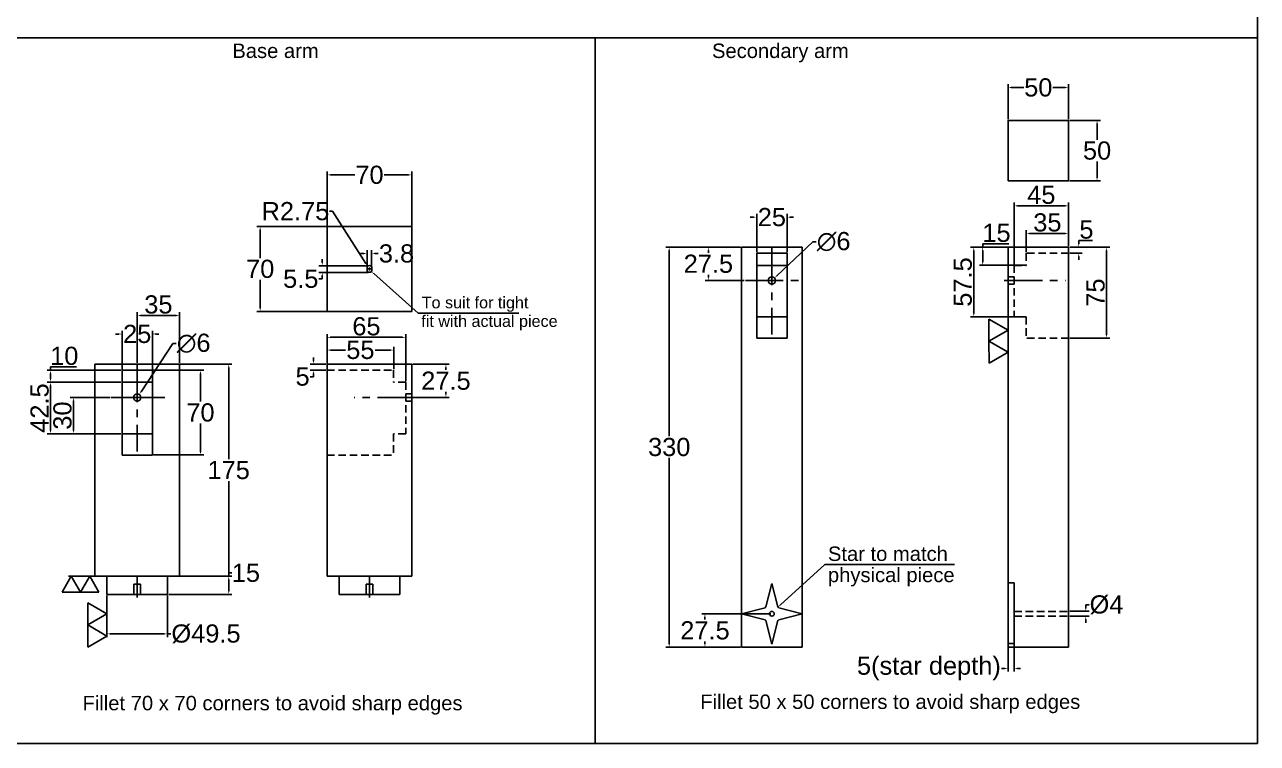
# Model space of a CAD drawing. Header units: millimetres. Extents: x 3953 to 5483, y 1281 to 2363.
# Drawn here: x 4465 to 5483, y 1281 to 1874 of the extents above; entities that cross this region are included whole.
import ezdxf

# ---------------------------------------------------------------- set-up
doc = ezdxf.new("R2010")
doc.units = ezdxf.units.MM
doc.header["$LTSCALE"] = 25
doc.header["$MEASUREMENT"] = 0
doc.header["$PDMODE"] = 3
doc.header["$PDSIZE"] = 0.05
doc.linetypes.add('CENTER', pattern=[2, 1.25, -0.25, 0.25, -0.25])
doc.linetypes.add('HIDDEN', pattern=[0.375, 0.25, -0.125])
doc.styles.get("Standard").update_dxf_attribs({"font": 'Arial.ttf'})
doc.dimstyles.get("Standard").update_dxf_attribs({"dimtxt": 0.08, "dimasz": 0.18, "dimexe": 0.18, "dimexo": 0.0625, "dimgap": 0.09, "dimtad": 0, "dimtih": 1, "dimtoh": 1, "dimdec": 4, "dimzin": 0, "dimdsep": 46, "dimtxsty": 'Standard', "dimcen": 0.09, "dimadec": 0, "dimazin": 0, "dimtfac": 1, "dimtdec": 4, "dimtofl": 0, "dimtmove": 0, "dimatfit": 3, "dimfxl": 1, "dimtolj": 1, "dimtzin": 0, "dimarcsym": 0})

# ---------------------------------------------------------------- blocks, each defined once
blk = doc.blocks.new('*D5')
at = {"color": 0, "lineweight": -2, "transparency": 16777216}
for p, q in [((4533.3, 1403), (4533.3, 1368.7)), ((4583.3, 1403), (4583.3, 1368.7)), ((4536, 1371.4), (4580.6, 1371.4)), ((4583.3, 1371.4), (4586, 1371.4))]:
    blk.add_line(p, q, dxfattribs=at)
at = {"color": 0, "transparency": 16777216}
for points in [[(4536, 1371.8), (4536, 1370.9), (4533.3, 1371.4)], [(4580.6, 1371.8), (4580.6, 1370.9), (4583.3, 1371.4)]]:
    blk.add_solid(points, dxfattribs=at)
at = {"layer": 'Defpoints', "color": 0, "transparency": 16777216}
for p in [(4533.3, 1404), (4583.3, 1404), (4583.3, 1371.4)]:
    blk.add_point(p, dxfattribs=at)
at = {"color": 0, "transparency": 16777216, "insert": (4615.1, 1371.4), "char_height": 15, "attachment_point": 5}
blk.add_mtext('\\A1;%%C49.5', dxfattribs=at)
blk = doc.blocks.new('*D10')
at = {"color": 0, "lineweight": -2, "transparency": 16777216}
for p, q in [((4589.3, 1594), (4636.5, 1594)), ((4633.8, 1591.3), (4633.8, 1515.5)), ((4633.8, 1421.7), (4633.8, 1497.4)), ((4594.3, 1419), (4636.5, 1419))]:
    blk.add_line(p, q, dxfattribs=at)
at = {"color": 0, "transparency": 16777216}
for points in [[(4633.4, 1591.3), (4634.3, 1591.3), (4633.8, 1594)], [(4633.4, 1421.7), (4634.3, 1421.7), (4633.8, 1419)]]:
    blk.add_solid(points, dxfattribs=at)
at = {"layer": 'Defpoints', "color": 0, "transparency": 16777216}
for p in [(4588.3, 1594), (4633.8, 1594), (4593.3, 1419)]:
    blk.add_point(p, dxfattribs=at)
at = {"color": 0, "transparency": 16777216, "insert": (4633.8, 1506.5), "char_height": 15, "attachment_point": 5}
blk.add_mtext('\\A1;175', dxfattribs=at)
blk = doc.blocks.new('*D11')
at = {"color": 0, "lineweight": -2, "transparency": 16777216}
for p, q in [((4584.3, 1419), (4636.5, 1419)), ((4633.8, 1419), (4633.8, 1421.7)), ((4633.8, 1421.7), (4636.5, 1421.7)), ((4633.8, 1406.7), (4633.8, 1416.3)), ((4584.3, 1404), (4636.5, 1404))]:
    blk.add_line(p, q, dxfattribs=at)
at = {"color": 0, "transparency": 16777216}
for points in [[(4633.4, 1416.3), (4634.3, 1416.3), (4633.8, 1419)], [(4633.4, 1406.7), (4634.3, 1406.7), (4633.8, 1404)]]:
    blk.add_solid(points, dxfattribs=at)
at = {"layer": 'Defpoints', "color": 0, "transparency": 16777216}
for p in [(4583.3, 1419), (4633.8, 1419), (4583.3, 1404)]:
    blk.add_point(p, dxfattribs=at)
at = {"color": 0, "transparency": 16777216, "insert": (4648, 1421.7), "char_height": 15, "attachment_point": 5}
blk.add_mtext('\\A1;15', dxfattribs=at)
blk = doc.blocks.new('*D12')
at = {"color": 0, "lineweight": -2, "transparency": 16777216}
for p, q in [((4745.4, 1685.2), (4742.7, 1685.2)), ((4748.1, 1675.4), (4748.1, 1687.9)), ((4751.8, 1675.4), (4751.8, 1687.9)), ((4754.5, 1685.2), (4757.2, 1685.2))]:
    blk.add_line(p, q, dxfattribs=at)
at = {"color": 0, "transparency": 16777216}
for points in [[(4745.4, 1685.7), (4745.4, 1684.8), (4748.1, 1685.2)], [(4754.5, 1685.7), (4754.5, 1684.8), (4751.8, 1685.2)]]:
    blk.add_solid(points, dxfattribs=at)
at = {"layer": 'Defpoints', "color": 0, "transparency": 16777216}
for p in [(4751.8, 1685.2), (4748.1, 1674.5), (4751.8, 1674.5)]:
    blk.add_point(p, dxfattribs=at)
at = {"color": 0, "transparency": 16777216, "insert": (4772.3, 1685.2), "char_height": 15, "attachment_point": 5}
blk.add_mtext('\\A1;3.8', dxfattribs=at)
blk = doc.blocks.new('*D13')
at = {"color": 0, "lineweight": -2, "transparency": 16777216}
for p, q in [((4716.9, 1720.1), (4719.6, 1720.1)), ((4719.6, 1720.1), (4747, 1677.1)), ((4748.6, 1672.5), (4751.3, 1672.5)), ((4750, 1671.1), (4750, 1673.8))]:
    blk.add_line(p, q, dxfattribs=at)
at = {"color": 0, "transparency": 16777216}
blk.add_solid([(4747.4, 1677.3), (4746.7, 1676.8), (4748.5, 1674.8)], dxfattribs=at)
at = {"layer": 'Defpoints', "color": 0, "transparency": 16777216}
for p in [(4748.5, 1674.8), (4750, 1672.5)]:
    blk.add_point(p, dxfattribs=at)
at = {"color": 0, "transparency": 16777216, "insert": (4688.9, 1720.1), "char_height": 15, "attachment_point": 5}
blk.add_mtext('\\A1;R2.75', dxfattribs=at)
blk = doc.blocks.new('*D14')
at = {"color": 0, "lineweight": -2, "transparency": 16777216}
for p, q in [((4711, 1677.9), (4711, 1680.6)), ((4749, 1675.2), (4708.3, 1675.2)), ((4749, 1669.7), (4708.3, 1669.7)), ((4711, 1664.3), (4708.3, 1664.3)), ((4711, 1667), (4711, 1664.3))]:
    blk.add_line(p, q, dxfattribs=at)
at = {"color": 0, "transparency": 16777216}
for points in [[(4710.6, 1677.9), (4711.5, 1677.9), (4711, 1675.2)], [(4710.6, 1667), (4711.5, 1667), (4711, 1669.7)]]:
    blk.add_solid(points, dxfattribs=at)
at = {"layer": 'Defpoints', "color": 0, "transparency": 16777216}
for p in [(4711, 1669.7), (4750, 1675.2), (4750, 1669.7)]:
    blk.add_point(p, dxfattribs=at)
at = {"color": 0, "transparency": 16777216, "insert": (4693.3, 1664.3), "char_height": 15, "attachment_point": 5}
blk.add_mtext('\\A1;5.5', dxfattribs=at)
blk = doc.blocks.new('*D15')
at = {"color": 0, "lineweight": -2, "transparency": 16777216}
for p, q in [((4724, 1707.5), (4657.1, 1707.5)), ((4659.8, 1704.8), (4659.8, 1681.5)), ((4659.8, 1640.2), (4659.8, 1663.5)), ((4724, 1637.5), (4657.1, 1637.5))]:
    blk.add_line(p, q, dxfattribs=at)
at = {"color": 0, "transparency": 16777216}
for points in [[(4659.3, 1704.8), (4660.2, 1704.8), (4659.8, 1707.5)], [(4659.3, 1640.2), (4660.2, 1640.2), (4659.8, 1637.5)]]:
    blk.add_solid(points, dxfattribs=at)
at = {"layer": 'Defpoints', "color": 0, "transparency": 16777216}
for p in [(4659.8, 1707.5), (4725, 1707.5), (4725, 1637.5)]:
    blk.add_point(p, dxfattribs=at)
at = {"color": 0, "transparency": 16777216, "insert": (4659.8, 1672.5), "char_height": 15, "attachment_point": 5}
blk.add_mtext('\\A1;70', dxfattribs=at)
blk = doc.blocks.new('*D16')
at = {"color": 0, "lineweight": -2, "transparency": 16777216}
for p, q in [((4715, 1698.4), (4715, 1752.8)), ((4717.7, 1750.1), (4738, 1750.1)), ((4782.3, 1750.1), (4762, 1750.1)), ((4785, 1698.4), (4785, 1752.8))]:
    blk.add_line(p, q, dxfattribs=at)
at = {"color": 0, "transparency": 16777216}
for points in [[(4717.7, 1750.5), (4717.7, 1749.6), (4715, 1750.1)], [(4782.3, 1750.5), (4782.3, 1749.6), (4785, 1750.1)]]:
    blk.add_solid(points, dxfattribs=at)
at = {"layer": 'Defpoints', "color": 0, "transparency": 16777216}
for p in [(4785, 1750.1), (4715, 1697.5), (4785, 1697.5)]:
    blk.add_point(p, dxfattribs=at)
at = {"color": 0, "transparency": 16777216, "insert": (4750, 1750.1), "char_height": 15, "attachment_point": 5}
blk.add_mtext('\\A1;70', dxfattribs=at)
blk = doc.blocks.new('*D17')
at = {"color": 0, "lineweight": -2, "transparency": 16777216}
for p, q in [((4543.1, 1618.8), (4540.4, 1618.8)), ((4545.8, 1519.9), (4545.8, 1621.5)), ((4570.8, 1519.9), (4570.8, 1621.5)), ((4573.5, 1618.8), (4576.2, 1618.8))]:
    blk.add_line(p, q, dxfattribs=at)
at = {"color": 0, "transparency": 16777216}
for points in [[(4543.1, 1619.3), (4543.1, 1618.4), (4545.8, 1618.8)], [(4573.5, 1619.3), (4573.5, 1618.4), (4570.8, 1618.8)]]:
    blk.add_solid(points, dxfattribs=at)
at = {"layer": 'Defpoints', "color": 0, "transparency": 16777216}
for p in [(4545.8, 1618.8), (4545.8, 1519), (4570.8, 1519)]:
    blk.add_point(p, dxfattribs=at)
at = {"color": 0, "transparency": 16777216, "insert": (4558.3, 1618.8), "char_height": 15, "attachment_point": 5}
blk.add_mtext('\\A1;25', dxfattribs=at)
blk = doc.blocks.new('*D18')
at = {"color": 0, "lineweight": -2, "transparency": 16777216}
for p, q in [((4571.8, 1589), (4613.2, 1589)), ((4610.5, 1586.3), (4610.5, 1563)), ((4610.5, 1521.7), (4610.5, 1544.9)), ((4571.8, 1519), (4613.2, 1519))]:
    blk.add_line(p, q, dxfattribs=at)
at = {"color": 0, "transparency": 16777216}
for points in [[(4610.1, 1586.3), (4611, 1586.3), (4610.5, 1589)], [(4610.1, 1521.7), (4611, 1521.7), (4610.5, 1519)]]:
    blk.add_solid(points, dxfattribs=at)
at = {"layer": 'Defpoints', "color": 0, "transparency": 16777216}
for p in [(4570.8, 1589), (4610.5, 1589), (4570.8, 1519)]:
    blk.add_point(p, dxfattribs=at)
at = {"color": 0, "transparency": 16777216, "insert": (4610.5, 1554), "char_height": 15, "attachment_point": 5}
blk.add_mtext('\\A1;70', dxfattribs=at)
blk = doc.blocks.new('*D19')
at = {"color": 0, "lineweight": -2, "transparency": 16777216}
for p, q in [((4715, 1589.9), (4715, 1608.3)), ((4770, 1589.9), (4770, 1608.3)), ((4717.7, 1605.6), (4730.3, 1605.6)), ((4767.3, 1605.6), (4754.6, 1605.6))]:
    blk.add_line(p, q, dxfattribs=at)
at = {"color": 0, "transparency": 16777216}
for points in [[(4717.7, 1606), (4717.7, 1605.1), (4715, 1605.6)], [(4767.3, 1606), (4767.3, 1605.1), (4770, 1605.6)]]:
    blk.add_solid(points, dxfattribs=at)
at = {"layer": 'Defpoints', "color": 0, "transparency": 16777216}
for p in [(4715, 1605.6), (4715, 1589), (4770, 1589)]:
    blk.add_point(p, dxfattribs=at)
at = {"color": 0, "transparency": 16777216, "insert": (4742.5, 1605.6), "char_height": 15, "attachment_point": 5}
blk.add_mtext('\\A1;55', dxfattribs=at)
blk = doc.blocks.new('*D20')
at = {"color": 0, "lineweight": -2, "transparency": 16777216}
for p, q in [((4785.9, 1594), (4815.8, 1594)), ((4813.1, 1591.3), (4813.1, 1589.2)), ((4813.1, 1569.2), (4813.1, 1571.2)), ((4785.9, 1566.5), (4815.8, 1566.5))]:
    blk.add_line(p, q, dxfattribs=at)
at = {"color": 0, "transparency": 16777216}
for points in [[(4812.7, 1591.3), (4813.6, 1591.3), (4813.1, 1594)], [(4812.7, 1569.2), (4813.6, 1569.2), (4813.1, 1566.5)]]:
    blk.add_solid(points, dxfattribs=at)
at = {"layer": 'Defpoints', "color": 0, "transparency": 16777216}
for p in [(4785, 1594), (4813.1, 1594), (4785, 1566.5)]:
    blk.add_point(p, dxfattribs=at)
at = {"color": 0, "transparency": 16777216, "insert": (4813.1, 1580.2), "char_height": 15, "attachment_point": 5}
blk.add_mtext('\\A1;27.5', dxfattribs=at)
blk = doc.blocks.new('*D21')
at = {"color": 0, "lineweight": -2, "transparency": 16777216}
for p, q in [((4703.8, 1596.7), (4703.8, 1599.4)), ((4714, 1594), (4701.1, 1594)), ((4714, 1589), (4701.1, 1589)), ((4703.8, 1583.6), (4701.1, 1583.6)), ((4703.8, 1586.3), (4703.8, 1583.6))]:
    blk.add_line(p, q, dxfattribs=at)
at = {"color": 0, "transparency": 16777216}
for points in [[(4703.4, 1596.7), (4704.3, 1596.7), (4703.8, 1594)], [(4703.4, 1586.3), (4704.3, 1586.3), (4703.8, 1589)]]:
    blk.add_solid(points, dxfattribs=at)
at = {"layer": 'Defpoints', "color": 0, "transparency": 16777216}
for p in [(4703.8, 1589), (4715, 1594), (4715, 1589)]:
    blk.add_point(p, dxfattribs=at)
at = {"color": 0, "transparency": 16777216, "insert": (4694.8, 1583.6), "char_height": 15, "attachment_point": 5}
blk.add_mtext('\\A1;5', dxfattribs=at)
blk = doc.blocks.new('*U22')
for p, q in [((-5, 9.7), (0, -9.7)), ((0, -9.7), (5, 9.7))]:
    blk.add_line(p, q)
blk = doc.blocks.new('*U23')
at = {"color": 0, "linetype": 'ByBlock', "lineweight": -2, "transparency": 16777216}
for p, rotation in [((5485.3, 1740.8), 180), ((5470, 1725.5), 270), ((5500.6, 1725.5), 90)]:
    blk.add_blockref('*U22', p, dxfattribs=dict(at, rotation=rotation))
blk.add_blockref('*U22', (5485.3, 1710.2), dxfattribs=at)
blk = doc.blocks.new('*D26')
at = {"color": 0, "lineweight": -2, "transparency": 16777216}
for p, q in [((5056.2, 1690.5), (4994.7, 1690.5)), ((4997.4, 1687.8), (4997.4, 1534.5)), ((4997.4, 1363.2), (4997.4, 1516.5)), ((5056.2, 1360.5), (4994.7, 1360.5))]:
    blk.add_line(p, q, dxfattribs=at)
at = {"color": 0, "transparency": 16777216}
for points in [[(4996.9, 1687.8), (4997.8, 1687.8), (4997.4, 1690.5)], [(4996.9, 1363.2), (4997.8, 1363.2), (4997.4, 1360.5)]]:
    blk.add_solid(points, dxfattribs=at)
at = {"layer": 'Defpoints', "color": 0, "transparency": 16777216}
for p in [(5057.1, 1690.5), (4997.4, 1360.5), (5057.1, 1360.5)]:
    blk.add_point(p, dxfattribs=at)
at = {"color": 0, "transparency": 16777216, "insert": (4997.4, 1525.5), "char_height": 15, "attachment_point": 5}
blk.add_mtext('\\A1;330', dxfattribs=at)
blk = doc.blocks.new('*D27')
at = {"color": 0, "lineweight": -2, "transparency": 16777216}
for p, q in [((5277, 1796), (5277, 1824.9)), ((5279.7, 1822.2), (5290, 1822.2)), ((5324.3, 1822.2), (5314.1, 1822.2)), ((5327, 1796), (5327, 1824.9))]:
    blk.add_line(p, q, dxfattribs=at)
at = {"color": 0, "transparency": 16777216}
for points in [[(5279.7, 1822.7), (5279.7, 1821.8), (5277, 1822.2)], [(5324.3, 1822.7), (5324.3, 1821.8), (5327, 1822.2)]]:
    blk.add_solid(points, dxfattribs=at)
at = {"layer": 'Defpoints', "color": 0, "transparency": 16777216}
for p in [(5327, 1822.2), (5277, 1795.1), (5327, 1795.1)]:
    blk.add_point(p, dxfattribs=at)
at = {"color": 0, "transparency": 16777216, "insert": (5302, 1822.2), "char_height": 15, "attachment_point": 5}
blk.add_mtext('\\A1;50', dxfattribs=at)
blk = doc.blocks.new('*D28')
at = {"color": 0, "lineweight": -2, "transparency": 16777216}
for p, q in [((5328, 1795.1), (5353.2, 1795.1)), ((5350.5, 1792.4), (5350.5, 1779.1)), ((5350.5, 1747.8), (5350.5, 1761.1)), ((5328, 1745.1), (5353.2, 1745.1))]:
    blk.add_line(p, q, dxfattribs=at)
at = {"color": 0, "transparency": 16777216}
for points in [[(5350, 1792.4), (5350.9, 1792.4), (5350.5, 1795.1)], [(5350, 1747.8), (5350.9, 1747.8), (5350.5, 1745.1)]]:
    blk.add_solid(points, dxfattribs=at)
at = {"layer": 'Defpoints', "color": 0, "transparency": 16777216}
for p in [(5327, 1795.1), (5327, 1745.1), (5350.5, 1745.1)]:
    blk.add_point(p, dxfattribs=at)
at = {"color": 0, "transparency": 16777216, "insert": (5350.5, 1770.1), "char_height": 15, "attachment_point": 5}
blk.add_mtext('\\A1;50', dxfattribs=at)
blk = doc.blocks.new('*D29')
at = {"color": 0, "lineweight": -2, "transparency": 16777216}
for p, q in [((5056.2, 1690.5), (5027, 1690.5)), ((5029.7, 1687.8), (5029.7, 1685.7)), ((5059.3, 1663), (5027, 1663)), ((5029.7, 1665.7), (5029.7, 1667.7))]:
    blk.add_line(p, q, dxfattribs=at)
at = {"color": 0, "transparency": 16777216}
for points in [[(5029.2, 1687.8), (5030.1, 1687.8), (5029.7, 1690.5)], [(5029.2, 1665.7), (5030.1, 1665.7), (5029.7, 1663)]]:
    blk.add_solid(points, dxfattribs=at)
at = {"layer": 'Defpoints', "color": 0, "transparency": 16777216}
for p in [(5029.7, 1690.5), (5057.1, 1690.5), (5060.3, 1663)]:
    blk.add_point(p, dxfattribs=at)
at = {"color": 0, "transparency": 16777216, "insert": (5029.7, 1676.7), "char_height": 15, "attachment_point": 5}
blk.add_mtext('\\A1;27.5', dxfattribs=at)
blk = doc.blocks.new('*D30')
at = {"color": 0, "lineweight": -2, "transparency": 16777216}
for p, q in [((5277, 1412.5), (5277, 1340.2)), ((5282, 1412.5), (5282, 1340.2)), ((5274.3, 1342.9), (5271.6, 1342.9)), ((5284.7, 1342.9), (5287.4, 1342.9))]:
    blk.add_line(p, q, dxfattribs=at)
at = {"color": 0, "transparency": 16777216}
for points in [[(5274.3, 1343.3), (5274.3, 1342.4), (5277, 1342.9)], [(5284.7, 1343.3), (5284.7, 1342.4), (5282, 1342.9)]]:
    blk.add_solid(points, dxfattribs=at)
at = {"layer": 'Defpoints', "color": 0, "transparency": 16777216}
for p in [(5277, 1413.4), (5282, 1413.4), (5277, 1342.9)]:
    blk.add_point(p, dxfattribs=at)
at = {"color": 0, "transparency": 16777216, "insert": (5211.7, 1342.9), "char_height": 15, "attachment_point": 5}
blk.add_mtext('\\A1;5(star depth)', dxfattribs=at)
blk = doc.blocks.new('*D31')
at = {"color": 0, "lineweight": -2, "transparency": 16777216}
for p, q in [((5341.2, 1392.7), (5341.2, 1395.4)), ((5341.2, 1395.4), (5343.9, 1395.4)), ((5328, 1390), (5343.9, 1390)), ((5328, 1386), (5343.9, 1386)), ((5341.2, 1383.3), (5341.2, 1380.6))]:
    blk.add_line(p, q, dxfattribs=at)
at = {"color": 0, "transparency": 16777216}
for points in [[(5340.7, 1392.7), (5341.6, 1392.7), (5341.2, 1390)], [(5340.7, 1383.3), (5341.6, 1383.3), (5341.2, 1386)]]:
    blk.add_solid(points, dxfattribs=at)
at = {"layer": 'Defpoints', "color": 0, "transparency": 16777216}
for p in [(5327, 1390), (5327, 1386), (5341.2, 1390)]:
    blk.add_point(p, dxfattribs=at)
at = {"color": 0, "transparency": 16777216, "insert": (5358.3, 1395.4), "char_height": 15, "attachment_point": 5}
blk.add_mtext('\\A1;%%C4 ', dxfattribs=at)
blk = doc.blocks.new('*D32')
at = {"color": 0, "lineweight": -2, "transparency": 16777216}
for p, q in [((5116, 1695), (5086.2, 1666.9)), ((5118.7, 1695), (5116, 1695)), ((5080.8, 1663), (5083.5, 1663)), ((5082.1, 1661.6), (5082.1, 1664.3))]:
    blk.add_line(p, q, dxfattribs=at)
at = {"color": 0, "transparency": 16777216}
blk.add_solid([(5085.9, 1667.2), (5086.6, 1666.6), (5084.3, 1665)], dxfattribs=at)
at = {"layer": 'Defpoints', "color": 0, "transparency": 16777216}
for p in [(5079.9, 1660.9), (5084.3, 1665)]:
    blk.add_point(p, dxfattribs=at)
at = {"color": 0, "transparency": 16777216, "insert": (5133.1, 1695), "char_height": 15, "attachment_point": 5}
blk.add_mtext('\\A1;∅6', dxfattribs=at)
blk = doc.blocks.new('*D36')
at = {"color": 0, "lineweight": -2, "transparency": 16777216}
for p, q in [((5066.9, 1715.2), (5064.2, 1715.2)), ((5069.6, 1686.4), (5069.6, 1717.9)), ((5094.6, 1686.4), (5094.6, 1717.9)), ((5097.3, 1715.2), (5100, 1715.2))]:
    blk.add_line(p, q, dxfattribs=at)
at = {"color": 0, "transparency": 16777216}
for points in [[(5066.9, 1715.7), (5066.9, 1714.8), (5069.6, 1715.2)], [(5097.3, 1715.7), (5097.3, 1714.8), (5094.6, 1715.2)]]:
    blk.add_solid(points, dxfattribs=at)
at = {"layer": 'Defpoints', "color": 0, "transparency": 16777216}
for p in [(5094.6, 1715.2), (5069.6, 1685.5), (5094.6, 1685.5)]:
    blk.add_point(p, dxfattribs=at)
at = {"color": 0, "transparency": 16777216, "insert": (5082.1, 1715.2), "char_height": 15, "attachment_point": 5}
blk.add_mtext('\\A1;25', dxfattribs=at)
blk = doc.blocks.new('*D40')
at = {"color": 0, "lineweight": -2, "transparency": 16777216}
for p, q in [((5081.2, 1388), (5024.2, 1388)), ((5026.9, 1385.3), (5026.9, 1383.2)), ((5026.9, 1363.2), (5026.9, 1365.2)), ((5056.2, 1360.5), (5024.2, 1360.5))]:
    blk.add_line(p, q, dxfattribs=at)
at = {"color": 0, "transparency": 16777216}
for points in [[(5026.4, 1385.3), (5027.3, 1385.3), (5026.9, 1388)], [(5026.4, 1363.2), (5027.3, 1363.2), (5026.9, 1360.5)]]:
    blk.add_solid(points, dxfattribs=at)
at = {"layer": 'Defpoints', "color": 0, "transparency": 16777216}
for p in [(5082.1, 1388), (5026.9, 1360.5), (5057.1, 1360.5)]:
    blk.add_point(p, dxfattribs=at)
at = {"color": 0, "transparency": 16777216, "insert": (5026.9, 1374.2), "char_height": 15, "attachment_point": 5}
blk.add_mtext('\\A1;27.5', dxfattribs=at)
blk = doc.blocks.new('*D44')
at = {"color": 0, "lineweight": -2, "transparency": 16777216}
for p, q in [((4587.8, 1611.1), (4561.5, 1571.2)), ((4590.5, 1611.1), (4587.8, 1611.1)), ((4558.3, 1565.1), (4558.3, 1567.8)), ((4557, 1566.5), (4559.7, 1566.5))]:
    blk.add_line(p, q, dxfattribs=at)
at = {"color": 0, "transparency": 16777216}
blk.add_solid([(4561.1, 1571.5), (4561.9, 1571), (4560, 1569)], dxfattribs=at)
at = {"layer": 'Defpoints', "color": 0, "transparency": 16777216}
for p in [(4560, 1569), (4556.7, 1564)]:
    blk.add_point(p, dxfattribs=at)
at = {"color": 0, "transparency": 16777216, "insert": (4604.9, 1611.1), "char_height": 15, "attachment_point": 5}
blk.add_mtext('\\A1;∅6', dxfattribs=at)
blk = doc.blocks.new('*D47')
at = {"color": 0, "lineweight": -2, "transparency": 16777216}
for p, q in [((4558.3, 1594.9), (4558.3, 1636.8)), ((4561, 1634.1), (4590.6, 1634.1)), ((4593.3, 1594.9), (4593.3, 1636.8))]:
    blk.add_line(p, q, dxfattribs=at)
at = {"color": 0, "transparency": 16777216}
for points in [[(4561, 1634.5), (4561, 1633.6), (4558.3, 1634.1)], [(4590.6, 1634.5), (4590.6, 1633.6), (4593.3, 1634.1)]]:
    blk.add_solid(points, dxfattribs=at)
at = {"layer": 'Defpoints', "color": 0, "transparency": 16777216}
for p in [(4593.3, 1634.1), (4558.3, 1594), (4593.3, 1594)]:
    blk.add_point(p, dxfattribs=at)
at = {"color": 0, "transparency": 16777216, "insert": (4575.8, 1643.1), "char_height": 15, "attachment_point": 5}
blk.add_mtext('\\A1;35', dxfattribs=at)
blk = doc.blocks.new('*D50')
at = {"color": 0, "lineweight": -2, "transparency": 16777216}
for p, q in [((4715, 1594.9), (4715, 1618.8)), ((4780, 1579.9), (4780, 1618.8)), ((4777.3, 1616.1), (4717.7, 1616.1))]:
    blk.add_line(p, q, dxfattribs=at)
at = {"color": 0, "transparency": 16777216}
for points in [[(4717.7, 1616.5), (4717.7, 1615.6), (4715, 1616.1)], [(4777.3, 1616.5), (4777.3, 1615.6), (4780, 1616.1)]]:
    blk.add_solid(points, dxfattribs=at)
at = {"layer": 'Defpoints', "color": 0, "transparency": 16777216}
for p in [(4715, 1616.1), (4715, 1594), (4780, 1579)]:
    blk.add_point(p, dxfattribs=at)
at = {"color": 0, "transparency": 16777216, "insert": (4747.5, 1625.1), "char_height": 15, "attachment_point": 5}
blk.add_mtext('\\A1;65', dxfattribs=at)
blk = doc.blocks.new('*D51')
at = {"color": 0, "lineweight": -2, "transparency": 16777216}
for p, q in [((4544.9, 1579), (4484.1, 1579)), ((4486.8, 1539.2), (4486.8, 1576.3)), ((4544.9, 1536.5), (4484.1, 1536.5))]:
    blk.add_line(p, q, dxfattribs=at)
at = {"color": 0, "transparency": 16777216}
for points in [[(4486.3, 1576.3), (4487.2, 1576.3), (4486.8, 1579)], [(4486.3, 1539.2), (4487.2, 1539.2), (4486.8, 1536.5)]]:
    blk.add_solid(points, dxfattribs=at)
at = {"layer": 'Defpoints', "color": 0, "transparency": 16777216}
for p in [(4486.8, 1579), (4545.8, 1579), (4545.8, 1536.5)]:
    blk.add_point(p, dxfattribs=at)
at = {"color": 0, "transparency": 16777216, "insert": (4477.8, 1557.7), "char_height": 15, "attachment_point": 5, "rotation": 90}
blk.add_mtext('\\A1;42.5', dxfattribs=at)
blk = doc.blocks.new('*D52')
at = {"color": 0, "lineweight": -2, "transparency": 16777216}
for p, q in [((4535.6, 1566.5), (4503, 1566.5)), ((4505.7, 1563.8), (4505.7, 1539.2)), ((4544.9, 1536.5), (4503, 1536.5))]:
    blk.add_line(p, q, dxfattribs=at)
at = {"color": 0, "transparency": 16777216}
for points in [[(4505.3, 1563.8), (4506.2, 1563.8), (4505.7, 1566.5)], [(4505.3, 1539.2), (4506.2, 1539.2), (4505.7, 1536.5)]]:
    blk.add_solid(points, dxfattribs=at)
at = {"layer": 'Defpoints', "color": 0, "transparency": 16777216}
for p in [(4536.5, 1566.5), (4505.7, 1536.5), (4545.8, 1536.5)]:
    blk.add_point(p, dxfattribs=at)
at = {"color": 0, "transparency": 16777216, "insert": (4496.7, 1551.5), "char_height": 15, "attachment_point": 5, "rotation": 90}
blk.add_mtext('\\A1;30', dxfattribs=at)
blk = doc.blocks.new('*D53')
at = {"color": 0, "lineweight": -2, "transparency": 16777216}
for p, q in [((4544.9, 1589), (4484.1, 1589)), ((4486.8, 1589), (4486.8, 1591.7)), ((4486.8, 1591.7), (4508.2, 1591.7)), ((4544.9, 1579), (4484.1, 1579)), ((4486.8, 1581.7), (4486.8, 1586.3))]:
    blk.add_line(p, q, dxfattribs=at)
at = {"color": 0, "transparency": 16777216}
for points in [[(4486.3, 1586.3), (4487.2, 1586.3), (4486.8, 1589)], [(4486.3, 1581.7), (4487.2, 1581.7), (4486.8, 1579)]]:
    blk.add_solid(points, dxfattribs=at)
at = {"layer": 'Defpoints', "color": 0, "transparency": 16777216}
for p in [(4486.8, 1589), (4545.8, 1589), (4545.8, 1579)]:
    blk.add_point(p, dxfattribs=at)
at = {"color": 0, "transparency": 16777216, "insert": (4498.1, 1600.7), "char_height": 15, "attachment_point": 5}
blk.add_mtext('\\A1;10', dxfattribs=at)
blk = doc.blocks.new('*D54')
at = {"color": 0, "lineweight": -2, "transparency": 16777216}
for p, q in [((5292, 1686.4), (5292, 1704.5)), ((5294.7, 1701.8), (5324.3, 1701.8)), ((5327, 1691.4), (5327, 1704.5))]:
    blk.add_line(p, q, dxfattribs=at)
at = {"color": 0, "transparency": 16777216}
for points in [[(5294.7, 1702.2), (5294.7, 1701.3), (5292, 1701.8)], [(5324.3, 1702.2), (5324.3, 1701.3), (5327, 1701.8)]]:
    blk.add_solid(points, dxfattribs=at)
at = {"layer": 'Defpoints', "color": 0, "transparency": 16777216}
for p in [(5327, 1701.8), (5327, 1690.5), (5292, 1685.5)]:
    blk.add_point(p, dxfattribs=at)
at = {"color": 0, "transparency": 16777216, "insert": (5309.5, 1710.8), "char_height": 15, "attachment_point": 5}
blk.add_mtext('\\A1;35', dxfattribs=at)
blk = doc.blocks.new('*D55')
at = {"color": 0, "lineweight": -2, "transparency": 16777216}
for p, q in [((5282, 1676.4), (5282, 1727.3)), ((5324.3, 1724.6), (5284.7, 1724.6)), ((5327, 1691.4), (5327, 1727.3))]:
    blk.add_line(p, q, dxfattribs=at)
at = {"color": 0, "transparency": 16777216}
for points in [[(5284.7, 1725), (5284.7, 1724.1), (5282, 1724.6)], [(5324.3, 1725), (5324.3, 1724.1), (5327, 1724.6)]]:
    blk.add_solid(points, dxfattribs=at)
at = {"layer": 'Defpoints', "color": 0, "transparency": 16777216}
for p in [(5282, 1724.6), (5327, 1690.5), (5282, 1675.5)]:
    blk.add_point(p, dxfattribs=at)
at = {"color": 0, "transparency": 16777216, "insert": (5304.5, 1733.6), "char_height": 15, "attachment_point": 5}
blk.add_mtext('\\A1;45', dxfattribs=at)
blk = doc.blocks.new('*D56')
at = {"color": 0, "lineweight": -2, "transparency": 16777216}
for p, q in [((5328, 1690.5), (5338.1, 1690.5)), ((5335.4, 1693.2), (5335.4, 1695.9)), ((5335.4, 1695.9), (5346.7, 1695.9)), ((5328, 1685.5), (5338.1, 1685.5)), ((5335.4, 1682.8), (5335.4, 1680.1))]:
    blk.add_line(p, q, dxfattribs=at)
at = {"color": 0, "transparency": 16777216}
for points in [[(5334.9, 1693.2), (5335.8, 1693.2), (5335.4, 1690.5)], [(5334.9, 1682.8), (5335.8, 1682.8), (5335.4, 1685.5)]]:
    blk.add_solid(points, dxfattribs=at)
at = {"layer": 'Defpoints', "color": 0, "transparency": 16777216}
for p in [(5327, 1690.5), (5335.4, 1690.5), (5327, 1685.5)]:
    blk.add_point(p, dxfattribs=at)
at = {"color": 0, "transparency": 16777216, "insert": (5341.7, 1704.9), "char_height": 15, "attachment_point": 5}
blk.add_mtext('\\A1;5', dxfattribs=at)
blk = doc.blocks.new('*D57')
at = {"color": 0, "lineweight": -2, "transparency": 16777216}
for p, q in [((5328, 1690.5), (5361, 1690.5)), ((5358.3, 1687.8), (5358.3, 1618.2)), ((5328, 1615.5), (5361, 1615.5))]:
    blk.add_line(p, q, dxfattribs=at)
at = {"color": 0, "transparency": 16777216}
for points in [[(5357.9, 1687.8), (5358.8, 1687.8), (5358.3, 1690.5)], [(5357.9, 1618.2), (5358.8, 1618.2), (5358.3, 1615.5)]]:
    blk.add_solid(points, dxfattribs=at)
at = {"layer": 'Defpoints', "color": 0, "transparency": 16777216}
for p in [(5327, 1690.5), (5327, 1615.5), (5358.3, 1615.5)]:
    blk.add_point(p, dxfattribs=at)
at = {"color": 0, "transparency": 16777216, "insert": (5349.3, 1653), "char_height": 15, "attachment_point": 5, "rotation": 90}
blk.add_mtext('\\A1;75', dxfattribs=at)
blk = doc.blocks.new('*D58')
at = {"color": 0, "lineweight": -2, "transparency": 16777216}
for p, q in [((5326.1, 1690.5), (5253.4, 1690.5)), ((5256.1, 1690.5), (5256.1, 1693.2)), ((5256.1, 1693.2), (5277.6, 1693.2)), ((5256.1, 1678.2), (5256.1, 1687.8)), ((5291.1, 1675.5), (5253.4, 1675.5))]:
    blk.add_line(p, q, dxfattribs=at)
at = {"color": 0, "transparency": 16777216}
for points in [[(5255.6, 1687.8), (5256.5, 1687.8), (5256.1, 1690.5)], [(5255.6, 1678.2), (5256.5, 1678.2), (5256.1, 1675.5)]]:
    blk.add_solid(points, dxfattribs=at)
at = {"layer": 'Defpoints', "color": 0, "transparency": 16777216}
for p in [(5256.1, 1690.5), (5327, 1690.5), (5292, 1675.5)]:
    blk.add_point(p, dxfattribs=at)
at = {"color": 0, "transparency": 16777216, "insert": (5267.5, 1702.2), "char_height": 15, "attachment_point": 5}
blk.add_mtext('\\A1;15', dxfattribs=at)
blk = doc.blocks.new('*D59')
at = {"color": 0, "lineweight": -2, "transparency": 16777216}
for p, q in [((5326.1, 1690.5), (5246, 1690.5)), ((5248.7, 1687.8), (5248.7, 1635.7)), ((5291.1, 1633), (5246, 1633))]:
    blk.add_line(p, q, dxfattribs=at)
at = {"color": 0, "transparency": 16777216}
for points in [[(5248.3, 1687.8), (5249.2, 1687.8), (5248.7, 1690.5)], [(5248.3, 1635.7), (5249.2, 1635.7), (5248.7, 1633)]]:
    blk.add_solid(points, dxfattribs=at)
at = {"layer": 'Defpoints', "color": 0, "transparency": 16777216}
for p in [(5327, 1690.5), (5248.7, 1633), (5292, 1633)]:
    blk.add_point(p, dxfattribs=at)
at = {"color": 0, "transparency": 16777216, "insert": (5239.7, 1661.7), "char_height": 15, "attachment_point": 5, "rotation": 90}
blk.add_mtext('\\A1;57.5', dxfattribs=at)

msp = doc.modelspace()

# ---------------------------------------------------------------- linework, layer by layer
for p, q in [((3952.97687, 1863.25), (5482.77653, 1863.25)), ((4936.25, 1863.25), (4936.25, 1281.05128)), ((5057.10603, 1672.79223), (5057.10603, 1690.47405)), ((5107.10603, 1690.47405), (5057.10603, 1690.47405)), ((5057.10603, 1360.47403), (5057.10603, 1690.29223)), ((5057.10603, 1690.29223), (5057.10603, 1675.29223)), ((5082.10603, 1690.29223), (5082.10603, 1690.29223)), ((5107.10603, 1360.47403), (5107.10603, 1690.47405)), ((5317.02702, 1690.47405), (5277.02702, 1690.47405)), ((5277.02702, 1672.79223), (5277.02702, 1690.47405)), ((5277.02702, 1360.47403), (5277.02702, 1690.29223)), ((5277.02702, 1690.29223), (5277.02702, 1675.29223)), ((5297.02702, 1690.29223), (5297.02702, 1690.29223)), ((5327.02702, 1690.47405), (5317.02702, 1690.47405)), ((5327.02702, 1360.47403), (5327.02702, 1690.47405)), ((5069.60603, 1685.47405), (5094.60603, 1685.47405)), ((5069.60603, 1685.47405), (5069.60603, 1615.47405)), ((5094.60603, 1685.47405), (5094.60603, 1615.47405)), ((4748.07477, 1672.49209), (4748.07477, 1674.49209)), ((4748.07477, 1672.49209), (4748.07477, 1670.49209)), ((4751.84969, 1672.49209), (4751.84969, 1674.49209)), ((4751.84969, 1672.49209), (4751.84969, 1670.49209)), ((4753.67128, 1668.61422), (4790.13331, 1635.89087)), ((5057.10603, 1672.79223), (5057.10603, 1650.47405)), ((5057.10603, 1672.79223), (5057.10603, 1652.79223)), ((5094.60603, 1675.47405), (5069.60603, 1675.47405)), ((4790.13331, 1635.89087), (4873.31472, 1635.89087)), ((5094.60603, 1632.97405), (5069.60603, 1632.97405)), ((5069.60603, 1615.47405), (5094.60603, 1615.47405)), ((4523.34278, 1418.95418), (4523.34278, 1593.95418)), ((4523.34278, 1558.95418), (4523.34278, 1593.95418)), ((4523.34278, 1593.95418), (4593.34278, 1593.95418)), ((4545.84278, 1588.95418), (4570.84278, 1588.95418)), ((4545.84278, 1588.95418), (4545.84278, 1518.95418)), ((4570.84278, 1588.95418), (4570.84278, 1518.95418)), ((4593.34278, 1418.95418), (4593.34278, 1593.95418)), ((4714.96223, 1558.95418), (4714.96223, 1593.95418)), ((4714.96223, 1593.95418), (4784.96223, 1593.95418)), ((4784.96223, 1418.95418), (4784.96223, 1593.95418)), ((4571.21223, 1578.95418), (4545.84278, 1578.95418)), ((4714.96223, 1418.95418), (4714.96223, 1568.95418)), ((4536.5048, 1566.45418), (4581.07089, 1566.45418)), ((4570.96223, 1536.45418), (4545.84278, 1536.45418)), ((4545.84278, 1518.95418), (4570.84278, 1518.95418)), ((5089.13429, 1395.35572), (5125.68499, 1428.60053)), ((5125.68499, 1428.60053), (5232.77173, 1428.60053)), ((4523.34278, 1418.95418), (4501.65876, 1418.95418)), ((4558.34278, 1418.95418), (4523.34278, 1418.95418)), ((4533.34278, 1413.95418), (4533.34278, 1418.95418)), ((4533.34278, 1418.95418), (4583.34278, 1418.95418)), ((4558.34278, 1401.45418), (4558.34278, 1418.95418)), ((4558.34278, 1418.95418), (4593.34278, 1418.95418)), ((4583.34278, 1418.95418), (4583.34278, 1413.95418)), ((4749.96223, 1418.95418), (4714.96223, 1418.95418)), ((4724.96223, 1413.95418), (4724.96223, 1418.95418)), ((4724.96223, 1418.95418), (4774.96223, 1418.95418)), ((4749.96223, 1401.45418), (4749.96223, 1418.95418)), ((4749.96223, 1418.95418), (4784.96223, 1418.95418)), ((4774.96223, 1418.95418), (4774.96223, 1413.95418)), ((4533.34278, 1403.95418), (4533.34278, 1413.95418)), ((4561.09278, 1412.45418), (4555.59278, 1412.45418)), ((4555.59278, 1412.45418), (4555.59278, 1403.95418)), ((4561.09278, 1403.95418), (4561.09278, 1412.45418)), ((4583.34278, 1403.95418), (4583.34278, 1413.95418)), ((4724.96223, 1403.95418), (4724.96223, 1413.95418)), ((4752.71223, 1412.45418), (4747.21223, 1412.45418)), ((4747.21223, 1412.45418), (4747.21223, 1403.95418)), ((4752.71223, 1403.95418), (4752.71223, 1412.45418)), ((4774.96223, 1403.95418), (4774.96223, 1413.95418)), ((4558.34278, 1403.95418), (4533.34278, 1403.95418)), ((4558.34278, 1403.95418), (4555.59278, 1403.95418)), ((4558.34278, 1403.95418), (4561.09278, 1403.95418)), ((4558.34278, 1403.95418), (4583.34278, 1403.95418)), ((4749.96223, 1403.95418), (4724.96223, 1403.95418)), ((4749.96223, 1403.95418), (4747.21223, 1403.95418)), ((4749.96223, 1403.95418), (4752.71223, 1403.95418)), ((4749.96223, 1403.95418), (4774.96223, 1403.95418)), ((5057.10603, 1360.47403), (5107.10603, 1360.47403)), ((5277.02702, 1360.47403), (5327.02702, 1360.47403))]:
    msp.add_line(p, q)
at = {"linetype": 'CENTER'}
for p, q in [((5082.10603, 1690.47405), (5082.10603, 1618.3127)), ((5060.26804, 1662.97405), (5104.83414, 1662.97405)), ((5274.08821, 1662.97405), (5324.55111, 1662.97405)), ((4558.34278, 1593.95418), (4558.34278, 1521.79284)), ((4787.90104, 1566.45418), (4737.43814, 1566.45418))]:
    msp.add_line(p, q, dxfattribs=at)
at = {"linetype": 'HIDDEN'}
for p, q in [((5292.02702, 1685.47405), (5292.02702, 1675.47405)), ((5327.02702, 1685.47405), (5292.02702, 1685.47405)), ((5282.02702, 1675.47405), (5282.02702, 1632.97405)), ((5282.02702, 1675.47405), (5292.02702, 1675.47405)), ((5273.84078, 1662.97405), (5288.35774, 1662.97405)), ((5277.02702, 1665.97405), (5282.02702, 1665.97405)), ((5277.02702, 1659.97405), (5282.02702, 1659.97405)), ((5282.02702, 1632.97405), (5292.02702, 1632.97405)), ((5292.02702, 1632.97405), (5292.02702, 1615.47405)), ((5327.02702, 1615.47405), (5292.02702, 1615.47405)), ((4714.96223, 1588.95418), (4769.96223, 1588.95418)), ((4769.96223, 1588.95418), (4769.96223, 1578.95418)), ((4779.96223, 1578.95418), (4769.96223, 1578.95418)), ((4779.96223, 1578.95418), (4779.96223, 1536.45418)), ((4784.96223, 1569.45418), (4779.96223, 1569.45418)), ((4784.96223, 1563.45418), (4779.96223, 1563.45418)), ((4779.96223, 1536.45418), (4769.96223, 1536.45418)), ((4769.96223, 1536.45418), (4769.96223, 1518.95418)), ((4714.96223, 1518.95418), (4769.96223, 1518.95418)), ((5277.02702, 1413.41611), (5282.02702, 1413.41611)), ((5282.02702, 1363.50034), (5282.02702, 1413.41611)), ((5282.02702, 1389.97403), (5327.02702, 1389.97403)), ((5282.02702, 1385.97403), (5327.02702, 1385.97403)), ((5277.02702, 1363.50034), (5282.02702, 1363.50034))]:
    msp.add_line(p, q, dxfattribs=at)
at = {"color": 7}
for p, q in [((5261.24371, 1631.16955), (5261.29357, 1612.97334)), ((5277.02702, 1622.05705), (5261.24371, 1631.16955)), ((5277.02702, 1622.05705), (5261.29357, 1612.97334)), ((5261.29357, 1612.97334), (5261.34343, 1594.77713)), ((5277.07688, 1603.86084), (5261.29357, 1612.97334)), ((5277.07688, 1603.86084), (5261.34343, 1594.77713)), ((4503.92087, 1418.92094), (4496.32712, 1405.76818)), ((4503.92087, 1418.92094), (4511.49063, 1405.80973)), ((4519.08438, 1418.96249), (4511.49063, 1405.80973)), ((4519.08438, 1418.96249), (4526.65414, 1405.85128)), ((4496.32712, 1405.76818), (4511.49063, 1405.80973)), ((4511.49063, 1405.80973), (4526.65414, 1405.85128)), ((4517.48796, 1396.89951), (4517.53782, 1378.7033)), ((4533.27127, 1387.78701), (4517.48796, 1396.89951)), ((4533.27127, 1387.78701), (4517.53782, 1378.7033)), ((4517.53782, 1378.7033), (4517.58768, 1360.50709)), ((4533.32113, 1369.5908), (4517.53782, 1378.7033)), ((4533.32113, 1369.5908), (4517.58768, 1360.50709))]:
    msp.add_line(p, q, dxfattribs=at)
for points in [[(3952.97687, 1281.05128), (5482.77653, 1281.05128), (5482.77653, 2362.83819), (3952.97687, 2362.83819)], [(5277.02702, 1745.09952), (5327.02702, 1745.09952), (5327.02702, 1795.09952), (5277.02702, 1795.09952)], [(4784.96223, 1707.49209), (4714.96223, 1707.49209), (4714.96223, 1637.49209), (4784.96223, 1637.49209)]]:
    msp.add_lwpolyline(points, close=True)
for centre, radius in [((5082.10603, 1662.97405), 3), ((4558.34278, 1566.45418), 3), ((5082.10603, 1387.97403), 2)]:
    msp.add_circle(centre, radius)
for centre, radius, start, end in [((4749.96223, 1672.49209), 2.75, 46.65825921, 133.34174079), ((4749.96223, 1672.49209), 2.75, 226.65825921, 313.34174079), ((4749.96223, 1672.49209), 2.75, 226.65825921, 313.34174079), ((5082.10603, 1387.97403), 7.5, 131.8103149, 138.1896851), ((5082.10603, 1387.97403), 7.5, 41.8103149, 48.1896851), ((5082.10603, 1387.97403), 7.5, 221.8103149, 228.1896851), ((5082.10603, 1387.97403), 7.5, 311.8103149, 318.1896851)]:
    msp.add_arc(centre, radius, start, end)
msp.add_point((4749.96223, 1672.49209))
for points in [[(4753.92479, 1668.98601), (4753.41777, 1668.24242), (4751.4405, 1670.13529)], [(5088.81429, 1395.67211), (5089.45429, 1395.03934), (5087.23598, 1393.43572)]]:
    msp.add_solid(points)

# ---------------------------------------------------------------- block references
msp.add_blockref('*U23', (-403.14891, -337.52597))

# ---------------------------------------------------------------- texts
for s, height, p in [('Base arm ', 11.916114, (4636.84126, 1846.54386)), ('Secondary arm', 11.9161137, (5032.69985, 1846.54386)), ('To suit for tight', 9.5328909, (4793.11214, 1640.02805)), ('fit with actual piece', 9.5328909, (4792.77068, 1624.67459)), ('Star to match', 11.9161137, (5128.38079, 1431.52917)), ('physical piece', 11.9161137, (5128.38079, 1414.07311)), ('Fillet 70 x 70 corners to avoid sharp edges', 11.9161137, (4513.17472, 1308.31128)), ('Fillet 50 x 50 corners to avoid sharp edges', 11.9161137, (5022.98532, 1309.42888))]:
    msp.add_text(s, height=height).set_placement(p)

# ---------------------------------------------------------------- dimensions: what is measured, and where the dimension line sits
for base, p1, p2, override, picture, middle in [((5327.02702, 1822.2285), (5277.02702, 1795.09952), (5327.02702, 1795.09952), {"dimscale": 15, "dimtxt": 1, "dimzin": 15}, '*D27', (5302.02702, 1822.2285)), ((4784.96223, 1750.08558), (4714.96223, 1697.49209), (4784.96223, 1697.49209), {"dimscale": 15, "dimtxt": 1, "dimzin": 15}, '*D16', (4749.96223, 1750.08558)), ((5282.02702, 1724.5917), (5327.02702, 1690.47405), (5282.02702, 1675.47405), {"dimscale": 15, "dimtxt": 1, "dimtad": 1, "dimtih": 0, "dimzin": 15}, '*D55', (5304.52702, 1733.5696)), ((5094.60603, 1715.23121), (5069.60603, 1685.47405), (5094.60603, 1685.47405), {"dimscale": 15, "dimtxt": 1, "dimzin": 15}, '*D36', (5082.10603, 1715.23121)), ((5327.02702, 1701.77008), (5292.02702, 1685.47405), (5327.02702, 1690.47405), {"dimscale": 15, "dimtxt": 1, "dimtad": 1, "dimtih": 0, "dimzin": 15}, '*D54', (5309.52702, 1710.78379)), ((4593.34278, 1634.09616), (4558.34278, 1593.95418), (4593.34278, 1593.95418), {"dimscale": 15, "dimtxt": 1, "dimtad": 1, "dimtih": 0, "dimzin": 15}, '*D47', (4575.84278, 1643.10987)), ((4545.84278, 1618.82746), (4570.84278, 1518.95418), (4545.84278, 1518.95418), {"dimscale": 15, "dimtxt": 1, "dimzin": 15}, '*D17', (4558.34278, 1618.82746)), ((4714.96223, 1616.07923), (4779.96223, 1578.95418), (4714.96223, 1593.95418), {"dimscale": 15, "dimtxt": 1, "dimtad": 1, "dimtih": 0, "dimzin": 15}, '*D50', (4747.46223, 1625.08783)), ((4714.96223, 1605.5625), (4769.96223, 1588.95418), (4714.96223, 1588.95418), {"dimscale": 15, "dimtxt": 1, "dimzin": 15}, '*D19', (4742.46223, 1605.5625))]:
    dim = msp.add_linear_dim(base=base, p1=p1, p2=p2, dimstyle='Standard', override=override)
    dim.commit()
    dim.dimension.update_dxf_attribs({"geometry": picture, "text_midpoint": middle})
for base, p1, p2, override, picture, middle in [((5350.45031, 1745.09952), (5327.02702, 1795.09952), (5327.02702, 1745.09952), {"dimscale": 15, "dimtxt": 1, "dimzin": 15}, '*D28', (5350.45031, 1770.09952)), ((5256.08906, 1690.47405), (5292.02702, 1675.47405), (5327.02702, 1690.47405), {"dimscale": 15, "dimtxt": 1, "dimtad": 1, "dimtih": 0, "dimzin": 15}, '*D58', (5267.53285, 1702.18264)), ((5335.39631, 1690.47405), (5327.02702, 1685.47405), (5327.02702, 1690.47405), {"dimscale": 15, "dimtxt": 1, "dimtad": 1, "dimtih": 0, "dimzin": 15}, '*D56', (5341.71902, 1704.85194)), ((4659.77498, 1707.49209), (4724.96223, 1637.49209), (4724.96223, 1707.49209), {"dimscale": 15, "dimtxt": 1, "dimzin": 15}, '*D15', (4659.77498, 1672.49209)), ((4997.39133, 1360.47403), (5057.10603, 1690.47405), (5057.10603, 1360.47403), {"dimscale": 15, "dimtxt": 1, "dimzin": 15}, '*D26', (4997.39133, 1525.47404)), ((5029.65823, 1690.47405), (5060.26804, 1662.97405), (5057.10603, 1690.47405), {"dimscale": 15, "dimtxt": 1, "dimzin": 15}, '*D29', (5029.65823, 1676.72405)), ((5248.70535, 1632.97405), (5327.02702, 1690.47405), (5292.02702, 1632.97405), {"dimscale": 15, "dimtxt": 1, "dimtad": 1, "dimtih": 0, "dimzin": 15}, '*D59', (5239.72745, 1661.72405)), ((5358.30938, 1615.47405), (5327.02702, 1690.47405), (5327.02702, 1615.47405), {"dimscale": 15, "dimtxt": 1, "dimtad": 1, "dimtih": 0, "dimzin": 15}, '*D57', (5349.33148, 1652.97405)), ((4711.01738, 1669.74209), (4749.96223, 1675.24209), (4749.96223, 1669.74209), {"dimscale": 15, "dimtxt": 1, "dimzin": 15}, '*D14', (4693.25661, 1664.34209)), ((4486.77714, 1588.95418), (4545.84278, 1578.95418), (4545.84278, 1588.95418), {"dimscale": 15, "dimtxt": 1, "dimtad": 1, "dimtih": 0, "dimzin": 15}, '*D53', (4498.13907, 1600.66278)), ((4703.80552, 1588.95418), (4714.96223, 1593.95418), (4714.96223, 1588.95418), {"dimscale": 15, "dimtxt": 1, "dimzin": 15}, '*D21', (4694.78281, 1583.55418)), ((4610.52576, 1588.95418), (4570.84278, 1518.95418), (4570.84278, 1588.95418), {"dimscale": 15, "dimtxt": 1, "dimzin": 15}, '*D18', (4610.52576, 1553.95418)), ((4633.81894, 1593.95418), (4593.34278, 1418.95418), (4588.34278, 1593.95418), {"dimscale": 15, "dimtxt": 1, "dimzin": 15}, '*D10', (4633.81894, 1506.45418)), ((4813.11286, 1593.95418), (4784.96223, 1566.45418), (4784.96223, 1593.95418), {"dimscale": 15, "dimtxt": 1, "dimzin": 15}, '*D20', (4813.11286, 1580.20418)), ((4486.77714, 1578.95418), (4545.84278, 1536.45418), (4545.84278, 1578.95418), {"dimscale": 15, "dimtxt": 1, "dimtad": 1, "dimtih": 0, "dimzin": 15}, '*D51', (4477.76854, 1557.70418)), ((4505.74779, 1536.45418), (4536.5048, 1566.45418), (4545.84278, 1536.45418), {"dimscale": 15, "dimtxt": 1, "dimtad": 1, "dimtih": 0, "dimzin": 15}, '*D52', (4496.73408, 1551.45418)), ((4633.81894, 1418.95418), (4583.34278, 1403.95418), (4583.34278, 1418.95418), {"dimscale": 15, "dimtxt": 1, "dimzin": 15}, '*D11', (4647.96273, 1421.65418)), ((5026.86235, 1360.47403), (5082.10603, 1387.97403), (5057.10603, 1360.47403), {"dimscale": 15, "dimtxt": 1, "dimzin": 15}, '*D40', (5026.86235, 1374.22403))]:
    dim = msp.add_linear_dim(base=base, p1=p1, p2=p2, angle=90, dimstyle='Standard', override=override)
    dim.commit()
    dim.dimension.update_dxf_attribs({"geometry": picture, "text_midpoint": middle})
dim = msp.add_radius_dim(center=(4749.96223, 1672.49209), mpoint=(4748.48565, 1674.81205), dimstyle='Standard', override={"dimscale": 15, "dimtxt": 1, "dimzin": 15})
dim.commit()
dim.dimension.update_dxf_attribs({"geometry": '*D13', "text_midpoint": (4688.87546, 1720.13199), "dimtype": 164})
for p1, p2, picture, middle in [((5079.92738, 1660.91165), (5084.28468, 1665.03644), '*D32', (5133.09713, 1695.03656)), ((4556.69033, 1563.9503), (4559.99524, 1568.95806), '*D44', (4604.90027, 1611.05741))]:
    dim = msp.add_diameter_dim_2p(p1=p1, p2=p2, dimstyle='Standard', override={"dimscale": 15, "dimtxt": 1, "dimzin": 15})
    dim.commit()
    dim.dimension.update_dxf_attribs({"geometry": picture, "text_midpoint": middle, "dimtype": 163})
for base, p1, p2, text, picture, middle in [((4751.84969, 1685.23933), (4748.07477, 1674.49209), (4751.84969, 1674.49209), '3.8', '*D12', (4772.26442, 1685.23933)), ((5277.02702, 1342.85344), (5282.02702, 1413.41611), (5277.02702, 1413.41611), '5(star depth)', '*D30', (5211.68903, 1342.85344)), ((4583.34278, 1371.39005), (4533.34278, 1403.95418), (4583.34278, 1403.95418), '%%C49.5', '*D5', (4615.0906, 1371.39005))]:
    dim = msp.add_linear_dim(base=base, p1=p1, p2=p2, text=text, dimstyle='Standard', override={"dimscale": 15, "dimtxt": 1, "dimzin": 15})
    dim.commit()
    dim.dimension.update_dxf_attribs({"geometry": picture, "text_midpoint": middle})
dim = msp.add_linear_dim(base=(5341.16932, 1389.97403), p1=(5327.02702, 1385.97403), p2=(5327.02702, 1389.97403), angle=90, text='%%C4 ', dimstyle='Standard', override={"dimscale": 15, "dimtxt": 1, "dimzin": 15})
dim.commit()
dim.dimension.update_dxf_attribs({"geometry": '*D31', "text_midpoint": (5358.26502, 1395.37403)})

doc.saveas('drawing.dxf')
